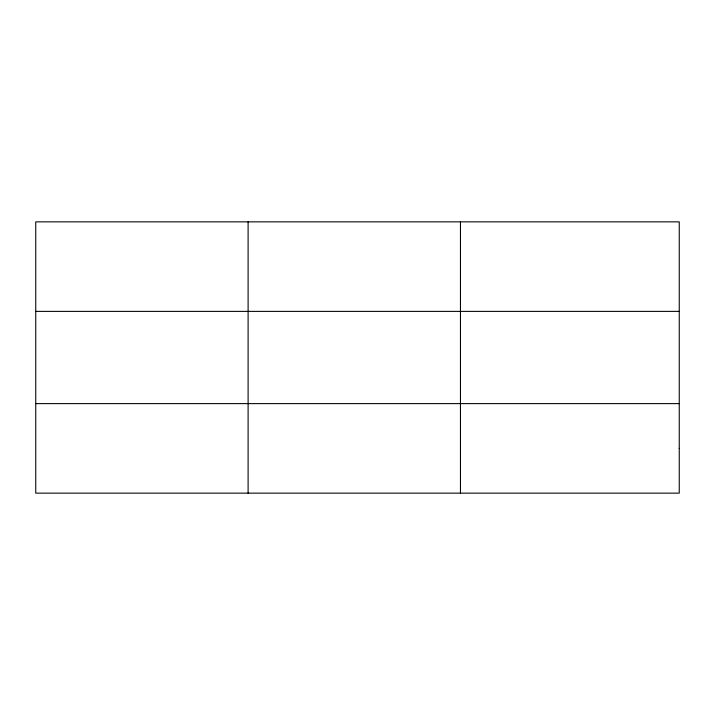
<?xml version="1.0" encoding="UTF-8"?>
<svg xmlns="http://www.w3.org/2000/svg" width="715" height="715" viewBox="0 0 715 715"><rect width="100%" height="100%" fill="white"/><g stroke="black" fill="none" stroke-linecap="round" stroke-linejoin="round"><path stroke-width="1.07" d="M248.105 221.856L248.105 493.144M460.46 221.856L460.46 493.144M35.75 311.382L679.25 311.382M35.75 403.618L679.25 403.618M679.25 448.377L679.25 493.144L35.75 493.144L35.75 221.856L679.25 221.856L679.25 448.377"/></g></svg>
